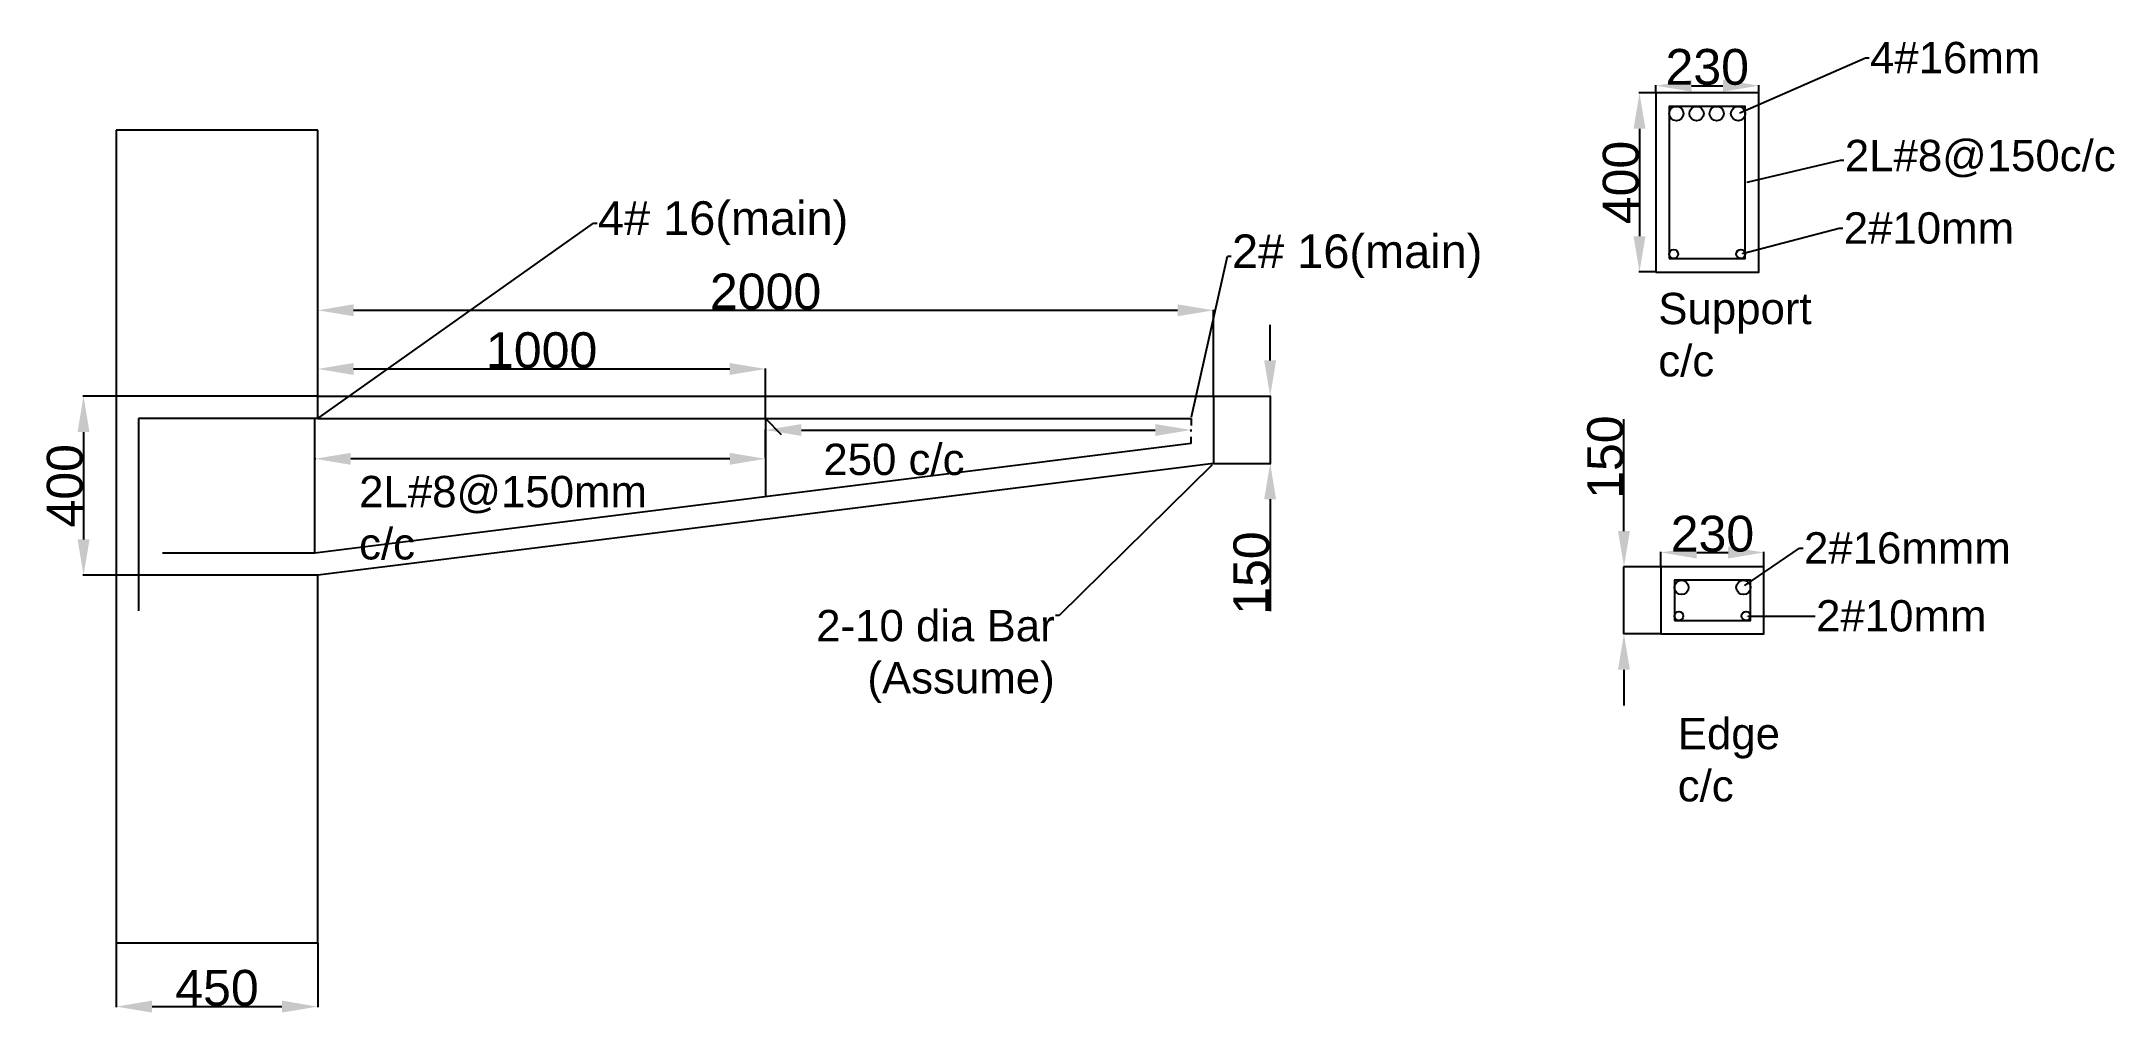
# Model space of a CAD drawing. Header units: millimetres. Extents: x 2139 to 6769, y 2103 to 4273.
import ezdxf
from ezdxf import colors
from ezdxf.entities.mleader import LeaderData, LeaderLine
from ezdxf.math import Vec2, Vec3

# ---------------------------------------------------------------- set-up
doc = ezdxf.new("R2010")
doc.units = ezdxf.units.MM
doc.styles.get("Standard").update_dxf_attribs({"font": 'arial.ttf'})
doc.dimstyles.new('ISO-25', dxfattribs={"dimtxt": 80, "dimasz": 80, "dimexe": 1.25, "dimexo": 0.625, "dimtad": 1, "dimtxsty": 'Standard', "dimcen": 2.5, "dimadec": 0, "dimazin": 0, "dimtfac": 1, "dimtmove": 0, "dimatfit": 1, "dimfxl": 1, "dimarcsym": 0})

# ---------------------------------------------------------------- blocks, each defined once
blk = doc.blocks.new('*D2')
at = {"color": 0, "lineweight": -2, "transparency": 16777216}
for p, q in [((5744.1, 4158.6), (5744.1, 4175.5)), ((5824.1, 4174.3), (5894.1, 4174.3)), ((5974.1, 4158.6), (5974.1, 4175.5))]:
    blk.add_line(p, q, dxfattribs=at)
at = {"color": 0, "transparency": 16777216}
for points in [[(5824.1, 4187.6), (5824.1, 4161), (5744.1, 4174.3)], [(5894.1, 4187.6), (5894.1, 4161), (5974.1, 4174.3)]]:
    blk.add_solid(points, dxfattribs=at)
at = {"layer": 'Defpoints', "color": 0, "transparency": 16777216}
for p in [(5974.1, 4174.3), (5744.1, 4158), (5974.1, 4158)]:
    blk.add_point(p, dxfattribs=at)
at = {"color": 0, "transparency": 16777216, "insert": (5859.1, 4215.8), "char_height": 80, "attachment_point": 5}
blk.add_mtext('230', dxfattribs=at)
blk = doc.blocks.new('*D3')
at = {"color": 0, "lineweight": -2, "transparency": 16777216}
for p, q in [((5743.5, 4158), (5706.6, 4158)), ((5707.8, 4078), (5707.8, 3838)), ((5743.5, 3758), (5706.6, 3758))]:
    blk.add_line(p, q, dxfattribs=at)
at = {"color": 0, "transparency": 16777216}
for points in [[(5694.5, 4078), (5721.2, 4078), (5707.8, 4158)], [(5694.5, 3838), (5721.2, 3838), (5707.8, 3758)]]:
    blk.add_solid(points, dxfattribs=at)
at = {"layer": 'Defpoints', "color": 0, "transparency": 16777216}
for p in [(5744.1, 4158), (5707.8, 3758), (5744.1, 3758)]:
    blk.add_point(p, dxfattribs=at)
at = {"color": 0, "transparency": 16777216, "insert": (5666.4, 3958), "char_height": 80, "attachment_point": 5, "rotation": 90}
blk.add_mtext('400', dxfattribs=at)
blk = doc.blocks.new('*D4')
at = {"color": 0, "lineweight": -2, "transparency": 16777216}
for p, q in [((5755.7, 3099.8), (5755.7, 3132.5)), ((5835.7, 3131.2), (5905.7, 3131.2)), ((5985.7, 3099.8), (5985.7, 3132.5))]:
    blk.add_line(p, q, dxfattribs=at)
at = {"color": 0, "transparency": 16777216}
for points in [[(5835.7, 3144.6), (5835.7, 3117.9), (5755.7, 3131.2)], [(5905.7, 3144.6), (5905.7, 3117.9), (5985.7, 3131.2)]]:
    blk.add_solid(points, dxfattribs=at)
at = {"layer": 'Defpoints', "color": 0, "transparency": 16777216}
for p in [(5985.7, 3131.2), (5755.7, 3099.2), (5985.7, 3099.2)]:
    blk.add_point(p, dxfattribs=at)
at = {"color": 0, "transparency": 16777216, "insert": (5870.7, 3172.7), "char_height": 80, "attachment_point": 5}
blk.add_mtext('230', dxfattribs=at)
blk = doc.blocks.new('*D5')
at = {"color": 0, "lineweight": -2, "transparency": 16777216}
for p, q in [((5673.1, 3179.2), (5673.1, 3429.4)), ((5755.1, 3099.2), (5671.9, 3099.2)), ((5673.1, 2949.2), (5673.1, 3099.2)), ((5755.1, 2949.2), (5671.9, 2949.2)), ((5673.1, 2869.2), (5673.1, 2789.2))]:
    blk.add_line(p, q, dxfattribs=at)
at = {"color": 0, "transparency": 16777216}
for points in [[(5659.8, 3179.2), (5686.4, 3179.2), (5673.1, 3099.2)], [(5659.8, 2869.2), (5686.4, 2869.2), (5673.1, 2949.2)]]:
    blk.add_solid(points, dxfattribs=at)
at = {"layer": 'Defpoints', "color": 0, "transparency": 16777216}
for p in [(5673.1, 3099.2), (5755.7, 3099.2), (5755.7, 2949.2)]:
    blk.add_point(p, dxfattribs=at)
at = {"color": 0, "transparency": 16777216, "insert": (5631.6, 3344.3), "char_height": 80, "attachment_point": 5, "rotation": 90}
blk.add_mtext('150', dxfattribs=at)
blk = doc.blocks.new('*D6')
at = {"color": 0, "lineweight": -2, "transparency": 16777216}
for p, q in [((2306.4, 2258.1), (2306.4, 2115.3)), ((2756.4, 2258.1), (2756.4, 2115.3)), ((2386.4, 2116.5), (2676.4, 2116.5))]:
    blk.add_line(p, q, dxfattribs=at)
at = {"color": 0, "transparency": 16777216}
for points in [[(2386.4, 2129.9), (2386.4, 2103.2), (2306.4, 2116.5)], [(2676.4, 2129.9), (2676.4, 2103.2), (2756.4, 2116.5)]]:
    blk.add_solid(points, dxfattribs=at)
at = {"layer": 'Defpoints', "color": 0, "transparency": 16777216}
for p in [(2306.4, 2258.8), (2756.4, 2258.8), (2756.4, 2116.5)]:
    blk.add_point(p, dxfattribs=at)
at = {"color": 0, "transparency": 16777216, "insert": (2531.4, 2158), "char_height": 80, "attachment_point": 5}
blk.add_mtext('450', dxfattribs=at)
blk = doc.blocks.new('*D7')
at = {"color": 0, "lineweight": -2, "transparency": 16777216}
for p, q in [((4883.1, 3560.3), (4883.1, 3640.3)), ((4757, 3480.3), (4884.3, 3480.3)), ((4883.1, 3480.3), (4883.1, 3330.3)), ((4757, 3330.3), (4884.3, 3330.3)), ((4883.1, 3250.3), (4883.1, 3000.1))]:
    blk.add_line(p, q, dxfattribs=at)
at = {"color": 0, "transparency": 16777216}
for points in [[(4869.8, 3560.3), (4896.4, 3560.3), (4883.1, 3480.3)], [(4869.8, 3250.3), (4896.4, 3250.3), (4883.1, 3330.3)]]:
    blk.add_solid(points, dxfattribs=at)
at = {"layer": 'Defpoints', "color": 0, "transparency": 16777216}
for p in [(4756.4, 3480.3), (4756.4, 3330.3), (4883.1, 3330.3)]:
    blk.add_point(p, dxfattribs=at)
at = {"color": 0, "transparency": 16777216, "insert": (4841.6, 3085.2), "char_height": 80, "attachment_point": 5, "rotation": 90}
blk.add_mtext('150', dxfattribs=at)
blk = doc.blocks.new('*D8')
at = {"color": 0, "lineweight": -2, "transparency": 16777216}
for p, q in [((2756.4, 3480.9), (2756.4, 3673.7)), ((2836.4, 3672.4), (4676.4, 3672.4)), ((4756.4, 3480.9), (4756.4, 3673.7))]:
    blk.add_line(p, q, dxfattribs=at)
at = {"color": 0, "transparency": 16777216}
for points in [[(2836.4, 3685.8), (2836.4, 3659.1), (2756.4, 3672.4)], [(4676.4, 3685.8), (4676.4, 3659.1), (4756.4, 3672.4)]]:
    blk.add_solid(points, dxfattribs=at)
at = {"layer": 'Defpoints', "color": 0, "transparency": 16777216}
for p in [(4756.4, 3672.4), (2756.4, 3480.3), (4756.4, 3480.3)]:
    blk.add_point(p, dxfattribs=at)
at = {"color": 0, "transparency": 16777216, "insert": (3756.4, 3713.9), "char_height": 80, "attachment_point": 5}
blk.add_mtext('2000', dxfattribs=at)
blk = doc.blocks.new('*D9')
at = {"color": 0, "lineweight": -2, "transparency": 16777216}
for p, q in [((2756.4, 3430.9), (2756.4, 3542.6)), ((2836.4, 3541.4), (3676.4, 3541.4)), ((3756.4, 3430.9), (3756.4, 3542.6))]:
    blk.add_line(p, q, dxfattribs=at)
at = {"color": 0, "transparency": 16777216}
for points in [[(2836.4, 3554.7), (2836.4, 3528), (2756.4, 3541.4)], [(3676.4, 3554.7), (3676.4, 3528), (3756.4, 3541.4)]]:
    blk.add_solid(points, dxfattribs=at)
at = {"layer": 'Defpoints', "color": 0, "transparency": 16777216}
for p in [(3756.4, 3541.4), (2756.4, 3430.3), (3756.4, 3430.3)]:
    blk.add_point(p, dxfattribs=at)
at = {"color": 0, "transparency": 16777216, "insert": (3256.4, 3582.8), "char_height": 80, "attachment_point": 5}
blk.add_mtext('1000', dxfattribs=at)
blk = doc.blocks.new('*D10')
at = {"color": 0, "lineweight": -2, "transparency": 16777216}
for p, q in [((2755.8, 3480.3), (2232.2, 3480.3)), ((2233.4, 3400.3), (2233.4, 3160.3)), ((2755.8, 3080.3), (2232.2, 3080.3))]:
    blk.add_line(p, q, dxfattribs=at)
at = {"color": 0, "transparency": 16777216}
for points in [[(2220.1, 3400.3), (2246.8, 3400.3), (2233.4, 3480.3)], [(2220.1, 3160.3), (2246.8, 3160.3), (2233.4, 3080.3)]]:
    blk.add_solid(points, dxfattribs=at)
at = {"layer": 'Defpoints', "color": 0, "transparency": 16777216}
for p in [(2756.4, 3480.3), (2233.4, 3080.3), (2756.4, 3080.3)]:
    blk.add_point(p, dxfattribs=at)
at = {"color": 0, "transparency": 16777216, "insert": (2192, 3280.3), "char_height": 80, "attachment_point": 5, "rotation": 90}
blk.add_mtext('400', dxfattribs=at)
blk = doc.blocks.new('*D11')
at = {"color": 0, "lineweight": -2, "transparency": 16777216}
for p, q in [((2750.2, 3342.3), (2750.2, 3339.3)), ((3676.4, 3340.6), (2830.2, 3340.6)), ((3756.4, 3342.3), (3756.4, 3339.3))]:
    blk.add_line(p, q, dxfattribs=at)
at = {"color": 0, "transparency": 16777216}
for points in [[(2830.2, 3353.9), (2830.2, 3327.2), (2750.2, 3340.6)], [(3676.4, 3353.9), (3676.4, 3327.2), (3756.4, 3340.6)]]:
    blk.add_solid(points, dxfattribs=at)
at = {"layer": 'Defpoints', "color": 0, "transparency": 16777216}
for p in [(2750.2, 3343), (2750.2, 3340.6), (3756.4, 3343)]:
    blk.add_point(p, dxfattribs=at)
at = {"color": 0, "transparency": 16777216, "insert": (3253.3, 3447.9), "char_height": 80, "attachment_point": 5}
blk.add_mtext('\\P  ', dxfattribs=at)
blk = doc.blocks.new('*D12')
at = {"color": 0, "lineweight": -2, "transparency": 16777216}
for p, q in [((3756.4, 3343.6), (3756.4, 3406.2)), ((3836.4, 3404.9), (4626.4, 3404.9)), ((4706.4, 3401.3), (4706.4, 3406.2))]:
    blk.add_line(p, q, dxfattribs=at)
at = {"color": 0, "transparency": 16777216}
for points in [[(3836.4, 3418.3), (3836.4, 3391.6), (3756.4, 3404.9)], [(4626.4, 3418.3), (4626.4, 3391.6), (4706.4, 3404.9)]]:
    blk.add_solid(points, dxfattribs=at)
at = {"layer": 'Defpoints', "color": 0, "transparency": 16777216}
for p in [(4706.4, 3404.9), (4706.4, 3400.7), (3756.4, 3343)]:
    blk.add_point(p, dxfattribs=at)

msp = doc.modelspace()

# ---------------------------------------------------------------- linework, layer by layer
for p, q in [((2756.422, 4074.706), (2306.422, 4074.706)), ((2306.422, 4074.706), (2306.422, 2258.756)), ((2756.422, 3480.277), (2756.422, 4074.706)), ((2756.422, 3480.277), (4756.422, 3480.277)), ((4756.422, 3480.277), (4756.422, 3330.277)), ((2756.422, 3430.277), (2356.422, 3430.277)), ((2356.422, 3430.277), (2356.422, 3001.039)), ((2750.22, 3129.891), (2750.22, 3430.277)), ((2756.422, 3430.277), (4706.422, 3430.277)), ((3756.422, 3430.277), (3756.422, 3255.666)), ((3756.422, 3430.277), (3791.487, 3394.634)), ((4706.422, 3430.277), (4706.422, 3415.277)), ((4706.422, 3374.416), (4706.422, 3389.416)), ((4706.422, 3374.416), (2750.22, 3129.891)), ((4756.422, 3330.277), (2756.422, 3080.277)), ((2750.22, 3129.891), (2409.647, 3129.891)), ((2756.422, 2258.756), (2756.422, 3080.277)), ((2306.422, 2258.756), (2756.422, 2258.756))]:
    msp.add_line(p, q)
for points in [[(5744.116, 3757.984), (5974.116, 3757.984), (5974.116, 4157.984), (5744.116, 4157.984)], [(5774.116, 3787.984), (5944.116, 3787.984), (5944.116, 4127.984), (5774.116, 4127.984)], [(5755.742, 2949.163), (5985.742, 2949.163), (5985.742, 3099.163), (5755.742, 3099.163)], [(5785.742, 2979.163), (5955.742, 2979.163), (5955.742, 3069.163), (5785.742, 3069.163)]]:
    msp.add_lwpolyline(points, close=True)
for centre, radius in [((5790.112, 4111.984), 16), ((5835.317, 4111.984), 16), ((5880.263, 4111.984), 16), ((5928.117, 4111.984), 16), ((5784.051, 3797.984), 10), ((5934, 3797.984), 10), ((5801.611, 3053.078), 16), ((5939.878, 3053.163), 16), ((5795.697, 2989.163), 10), ((5945.894, 2989.163), 10)]:
    msp.add_circle(centre, radius)

# ---------------------------------------------------------------- texts
at = {"char_height": 70, "attachment_point": 1}
for s, width, insert in [('Support c/c', 241.29156, (5749.799, 3711.402)), ('250 c/c', 821.07934, (3885.342, 3374.416)), ('2L#8@150mm c/c', 655.17434, (2848.777, 3302.365)), ('Edge c/c', 241.29156, (5793.231, 2761.744))]:
    msp.add_mtext_dynamic_manual_height_columns(s, width=width, gutter_width=12.5, heights=[0], dxfattribs=dict(at, insert=insert))

# ---------------------------------------------------------------- dimensions: what is measured, and where the dimension line sits
for base, p1, p2, picture, middle in [((5974.116, 4174.297), (5744.116, 4157.984), (5974.116, 4157.984), '*D2', (5859.116, 4215.795)), ((4756.422, 3672.427), (2756.422, 3480.277), (4756.422, 3480.277), '*D8', (3756.422, 3713.898)), ((3756.422, 3541.36), (2756.422, 3430.277), (3756.422, 3430.277), '*D9', (3256.422, 3582.831)), ((5985.742, 3131.233), (5755.742, 3099.163), (5985.742, 3099.163), '*D4', (5870.742, 3172.732)), ((2756.422, 2116.535), (2306.422, 2258.756), (2756.422, 2258.756), '*D6', (2531.422, 2158.006))]:
    dim = msp.add_linear_dim(base=base, p1=p1, p2=p2, dimstyle='ISO-25')
    dim.commit()
    dim.dimension.update_dxf_attribs({"geometry": picture, "text_midpoint": middle})
for base, p1, p2, picture, middle in [((5707.823, 3757.984), (5744.116, 4157.984), (5744.116, 3757.984), '*D3', (5666.352, 3957.984)), ((4883.089, 3330.277), (4756.422, 3480.277), (4756.422, 3330.277), '*D7', (4841.619, 3085.177)), ((2233.447, 3080.277), (2756.422, 3480.277), (2756.422, 3080.277), '*D10', (2191.976, 3280.277)), ((5673.107, 3099.163), (5755.742, 2949.163), (5755.742, 3099.163), '*D5', (5631.636, 3344.263))]:
    dim = msp.add_linear_dim(base=base, p1=p1, p2=p2, angle=90, dimstyle='ISO-25')
    dim.commit()
    dim.dimension.update_dxf_attribs({"geometry": picture, "text_midpoint": middle})
for base, p2, text, picture, middle in [((2750.22, 3340.581), (2750.22, 3342.971), '\\P  ', '*D11', (3253.321, 3447.872)), ((4706.422, 3404.938), (4706.422, 3400.7), ' ', '*D12', (4231.422, 3404.938))]:
    dim = msp.add_linear_dim(base=base, p1=(3756.422, 3342.971), p2=p2, text=text, dimstyle='ISO-25')
    dim.commit()
    dim.dimension.update_dxf_attribs({"geometry": picture, "text_midpoint": middle})

# ---------------------------------------------------------------- leaders
ml = msp.add_multileader_mtext('Standard')
ml.set_content('4#16mm', color=256)
ml.set_leader_properties()
ml.build(insert=Vec2(0, 0))
ctx = ml.context
ctx.base_point, ctx.char_height, ctx.plane_origin = Vec3(6220.438, 4236.55), 70, Vec3(5928.117, 4111.984)
notes = []
notes.append((ctx, [(0, (1, 1, 0), (6212.438, 4236.55), (1, 0), 8, [(0, [(5928.117, 4111.984)], 0, [])])]))
ctx.mtext.insert, ctx.mtext.flow_direction = Vec3(6222.438, 4272.146), 5
ml = msp.add_multileader_mtext('Standard')
ml.set_content('2L#8@150c/c', color=256)
ml.set_leader_properties()
ml.build(insert=Vec2(0, 0))
ctx = ml.context
ctx.base_point, ctx.char_height, ctx.plane_origin = Vec3(6164.285, 4007.991), 70, Vec3(5944.116, 3957.984)
notes.append((ctx, [(0, (1, 1, 0), (6156.285, 4007.991), (1, 0), 8, [(0, [(5944.116, 3957.984)], 0, [])])]))
ctx.mtext.insert, ctx.mtext.flow_direction = Vec3(6166.285, 4053.281), 5
ml = msp.add_multileader_mtext('Standard')
ml.set_content('\\A1;4# 16(main)', color=256)
ml.set_leader_properties()
ml.build(insert=Vec2(0, 0))
ctx = ml.context
ctx.base_point, ctx.char_height, ctx.plane_origin = Vec3(3379.974, 3867.48), 75, Vec3(2756.422, 3430.277)
notes.append((ctx, [(0, (1, 1, 0), (3371.974, 3867.48), (1, 0), 8, [(0, [(2756.422, 3430.277)], 0, [])])]))
ctx.mtext.insert, ctx.mtext.flow_direction = Vec3(3381.974, 3916.005), 5
ml = msp.add_multileader_mtext('Standard')
ml.set_content('2#10mm', color=256)
ml.set_leader_properties()
ml.build(insert=Vec2(0, 0))
ctx = ml.context
ctx.base_point, ctx.char_height, ctx.plane_origin = Vec3(6161.817, 3855.84), 70, Vec3(5934, 3797.984)
notes.append((ctx, [(0, (1, 1, 0), (6153.817, 3855.84), (1, 0), 8, [(0, [(5934, 3797.984)], 0, [])])]))
ctx.mtext.insert, ctx.mtext.flow_direction = Vec3(6163.817, 3891.437), 5
ml = msp.add_multileader_mtext('Standard')
ml.set_content('2# 16(main)', color=256)
ml.set_leader_properties()
ml.build(insert=Vec2(0, 0))
ctx = ml.context
ctx.base_point, ctx.char_height, ctx.plane_origin = Vec3(4795.928, 3793.314), 75, Vec3(4706.422, 3430.277)
notes.append((ctx, [(0, (1, 1, 0), (4787.928, 3793.314), (1, 0), 8, [(0, [(4706.422, 3430.277)], 0, [])])]))
ctx.mtext.insert, ctx.mtext.flow_direction = Vec3(4797.928, 3841.838), 5
ml = msp.add_multileader_mtext('Standard')
ml.set_content('{\\H17.5x;2-10 dia Bar\\P(Assume)}', color=256)
ml.set_leader_properties()
ml.build(insert=Vec2(0, 0))
ctx = ml.context
ctx.base_point, ctx.plane_origin = Vec3(3868.859, 2990.571), Vec3(4756.422, 3330.277)
ctx.text_align_type = 2
notes.append((ctx, [(0, (1, 1, 0), (4412.066, 2990.571), (-1, 0), 8, [(0, [(4756.422, 3330.277)], 0, [])])]))
ctx.mtext.insert, ctx.mtext.alignment, ctx.mtext.flow_direction = Vec3(4402.066, 3002.861), 3, 5
ml = msp.add_multileader_mtext('Standard')
ml.set_content('2#16mmm', color=256)
ml.set_leader_properties()
ml.build(insert=Vec2(0, 0))
ctx = ml.context
ctx.base_point, ctx.char_height, ctx.plane_origin = Vec3(6073.092, 3140.919), 70, Vec3(5939.878, 3055.241)
notes.append((ctx, [(0, (1, 1, 0), (6065.092, 3140.919), (1, 0), 8, [(0, [(5939.878, 3055.241)], 0, [])])]))
ctx.mtext.insert, ctx.mtext.flow_direction = Vec3(6075.092, 3176.516), 5
ml = msp.add_multileader_mtext('Standard')
ml.set_content('2#10mm', color=256)
ml.set_leader_properties()
ml.build(insert=Vec2(0, 0))
ctx = ml.context
ctx.base_point, ctx.char_height, ctx.plane_origin = Vec3(6100.132, 2989.163), 70, Vec3(5945.894, 2989.163)
notes.append((ctx, [(0, (1, 1, 0), (6092.132, 2989.163), (1, 0), 8, [(0, [(5945.894, 2989.163)], 0, [])])]))
ctx.mtext.insert, ctx.mtext.flow_direction = Vec3(6102.132, 3024.76), 5
for ctx, leaders in notes:
    for number, flags, end, landing, length, lines in leaders:
        leader = LeaderData()
        leader.index, (leader.has_last_leader_line, leader.has_dogleg_vector, leader.attachment_direction) = number, flags
        leader.last_leader_point, leader.dogleg_vector, leader.dogleg_length = Vec3(end), Vec3(landing), length
        for number, points, colour, breaks in lines:
            line = LeaderLine()
            line.index, line.vertices, line.color, line.breaks = number, Vec3.list(points), colors.encode_raw_color(colour), breaks
            leader.lines.append(line)
        ctx.leaders.append(leader)

doc.saveas('drawing.dxf')
